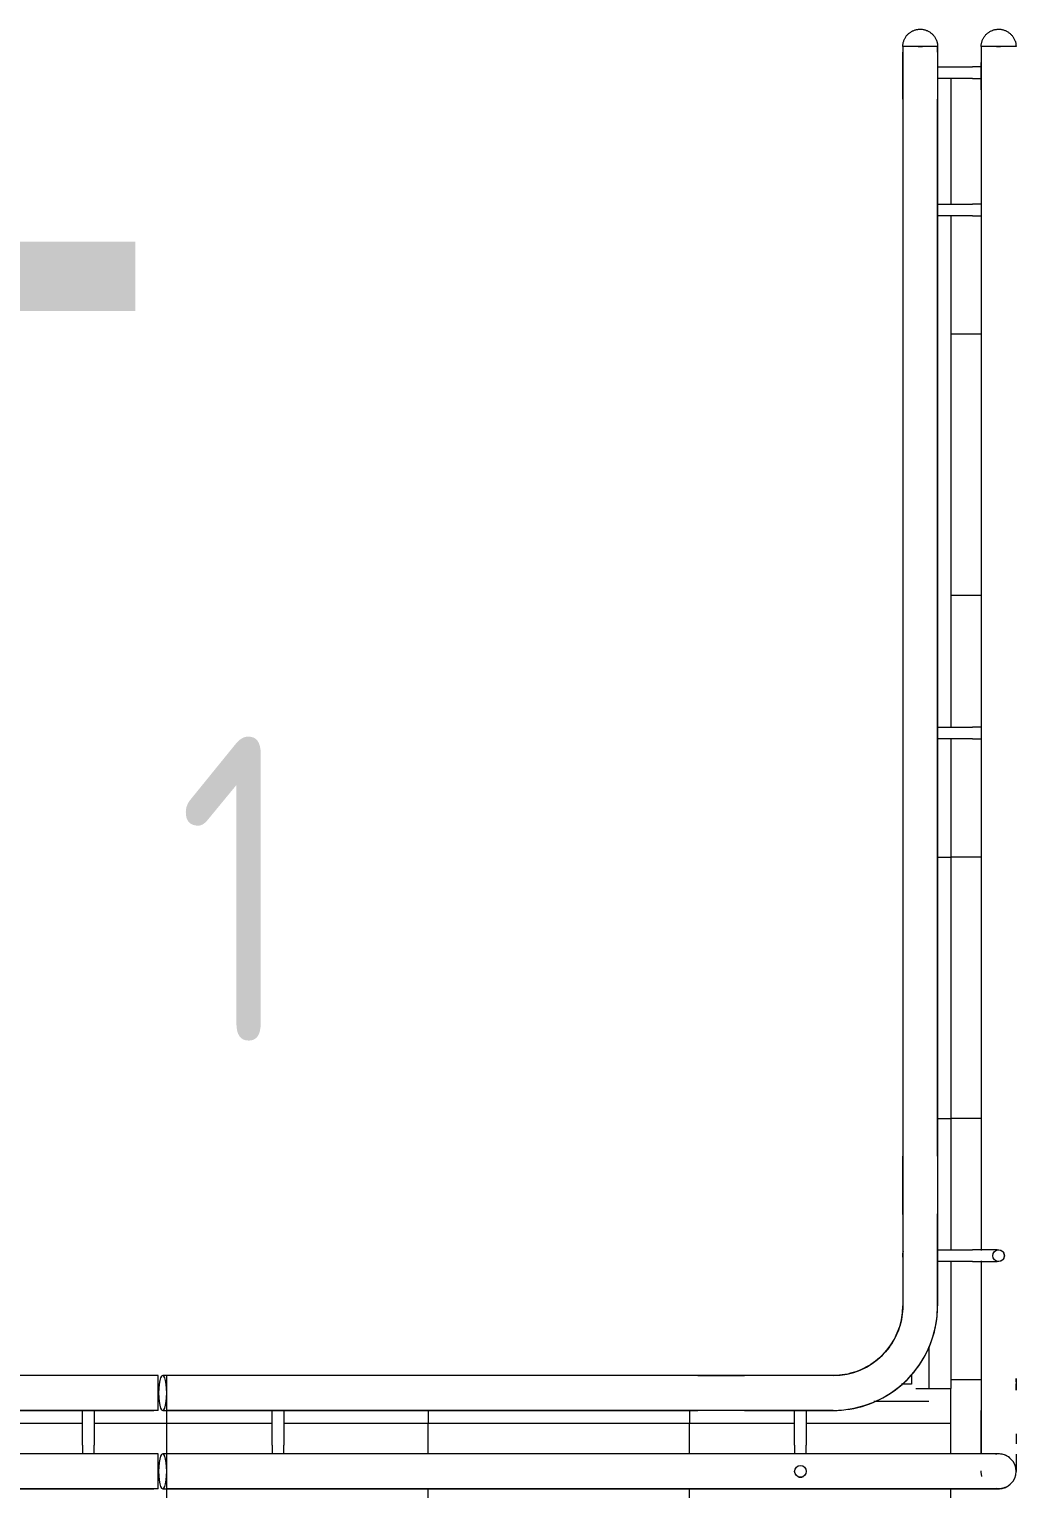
# Model space of a CAD drawing. Header units: millimetres. Extents: x -515342 to 330399, y -224905 to 507333.
# Drawn here: x -270776 to -269650, y -26731 to -25056 of the extents above; entities that cross this region are included whole.
import ezdxf

# ---------------------------------------------------------------- set-up
doc = ezdxf.new("R2010")
doc.units = ezdxf.units.MM
doc.layers.get('0').update_dxf_attribs({"lineweight": 0})
for name, color, linetype, lineweight in [('Лестницы', 7, 'Continuous', 0), ('Ограждение', 7, 'Continuous', 0), ('Разрезы', 7, 'Continuous', 0), ('Стены внутренние', 7, 'Continuous', 0)]:
    doc.layers.add(name, color=color, linetype=linetype, lineweight=lineweight)
doc.styles.add('GOST Common_3', font='', dxfattribs={"width": 0.8, "height": 350})
doc.styles.get('GOST Common_3').set_extended_font_data('GOST Common')

# ---------------------------------------------------------------- blocks, each defined once
blk = doc.blocks.new('Тип перил - Перила_Внутренний_-9728893-О_АР_П_1_0_000_План 1 этажа')
at = {"layer": 'Ограждение', "flags": 128}
for points in [[(106560, 8994.5), (106560, 8993.4), (106560, 8992.3), (106560, 8991.2), (106560, 8990)], [(106560, 8988.9), (106560, 8987.7), (106560, 8986.5), (106560, 8985.3), (106560, 8984.2), (106560, 8983), (106560, 8981.8), (106560, 8981)], [(106600, 8990.5), (106600, 8991.6), (106600, 8992.7), (106600, 8993.8), (106600, 8994.5)], [(106600, 8981), (106600, 8982.2), (106600, 8983.4), (106600, 8984.6), (106600, 8985.8), (106600, 8987), (106600, 8988.2)], [(106557.3, 7383.4), (106559.8, 7384.5), (106562.3, 7385.8), (106564.8, 7387.1), (106567.2, 7388.5), (106569.5, 7390.1), (106571.8, 7391.7), (106574, 7393.4), (106576.2, 7395.2), (106578.2, 7397.1), (106580.2, 7399.1), (106582.1, 7401.1), (106584, 7403.3), (106585.7, 7405.4), (106587.3, 7407.7), (106588.9, 7410), (106590.4, 7412.4), (106591.7, 7414.9), (106593, 7417.4), (106594.2, 7419.9), (106595.2, 7422.5), (106596.2, 7425.1), (106597.1, 7427.8), (106597.8, 7430.5), (106598.5, 7433.2), (106599, 7436), (106599.4, 7438.7), (106599.7, 7441.5), (106599.9, 7444.3), (106600, 7447.1)], [(104080, 7417.9), (104077.2, 7417.8), (104074.4, 7417.6), (104071.6, 7417.3), (104068.8, 7417), (104066.1, 7416.5), (104063.4, 7415.8), (104060.7, 7415.1), (104058, 7414.3), (104055.3, 7413.4), (104052.7, 7412.3), (104050.2, 7411.2), (104047.7, 7409.9), (104045.2, 7408.6), (104042.8, 7407.2), (104040.5, 7405.6), (104038.2, 7404), (104036, 7402.3), (104033.8, 7400.5), (104031.8, 7398.6), (104029.8, 7396.6), (104027.9, 7394.6), (104026, 7392.5), (104024.3, 7390.3), (104022.7, 7388), (104021.1, 7385.7), (104019.6, 7383.3), (104018.3, 7380.8), (104017, 7378.3), (104015.8, 7375.8), (104014.8, 7373.2), (104013.8, 7370.6), (104012.9, 7367.9), (104012.2, 7365.2), (104011.5, 7362.5), (104011, 7359.7), (104010.6, 7357), (104010.3, 7354.2), (104010.1, 7351.4), (104010, 7348.6)], [(104131, 7417.9), (104129.9, 7417.9), (104128.7, 7417.9), (104127.5, 7417.9), (104126.3, 7417.9), (104125.1, 7417.9), (104123.9, 7417.9), (104123.2, 7417.9)], [(104136.6, 7417.9), (104135.5, 7417.9), (104134.4, 7417.9), (104133.3, 7417.9), (104132.2, 7417.9)], [(104123.2, 7377.9), (104124.4, 7377.9), (104125.6, 7377.9), (104126.8, 7377.9), (104128, 7377.9)], [(106530, 7377.9), (106532.8, 7377.9), (106535.6, 7378.1), (106538.4, 7378.4), (106541.2, 7378.7), (106543.9, 7379.2), (106546.6, 7379.9), (106549.3, 7380.6), (106552, 7381.4), (106554.7, 7382.3), (106557.2, 7383.4)]]:
    blk.add_lwpolyline(points, dxfattribs=at)
blk = doc.blocks.new('Тип перил - Перила_Внутренний_-V79-О_АР_П_1_0_000_План 1 этажа')
at = {"layer": 'Ограждение'}
for p, q in [((106560, 8994.5), (106560, 8981)), ((106600, 8994.5), (106600, 8981)), ((104136.7, 7417.9), (104123.2, 7417.9)), ((104129, 7377.9), (104123.2, 7377.9))]:
    blk.add_line(p, q, dxfattribs=at)
for centre, start, end in [((106530, 7447.9), 320.2351, 0), ((106530, 7447.9), 270, 309.7649), ((104080, 7347.9), 90, 129.7649), ((104080, 7347.9), 140.2351, 180)]:
    blk.add_arc(centre, 30, start, end, dxfattribs=at)
blk = doc.blocks.new('Ограждение - АР_Ограждение_Балясина_D40 доп поручень 700_900-V80-О_АР_П_1_0_000_План 1 этажа')
at = {"layer": 'Ограждение'}
for p, q in [((-19.8, 6.7), (-60, 6.7)), ((-19.8, 6.7), (-60, 6.7)), ((-60, -6.7), (-20, -6.7)), ((-60, -6.7), (-20, -6.7))]:
    blk.add_line(p, q, dxfattribs=at)
at = {"layer": 'Ограждение', "flags": 128}
for points in [[(-69.7, 6.7), (-68.6, 6.7), (-67.4, 6.7), (-66.3, 6.7), (-65.1, 6.7), (-63.9, 6.7), (-62.7, 6.7), (-61.5, 6.7), (-60.3, 6.7), (-60, 6.7)], [(-69.7, 6.7), (-68.6, 6.7), (-67.4, 6.7), (-66.3, 6.7), (-65.1, 6.7), (-63.9, 6.7), (-62.7, 6.7), (-61.5, 6.7), (-60.3, 6.7), (-60, 6.7)], [(-60, -6.7), (-61.2, -6.7), (-62.4, -6.7), (-63.6, -6.7), (-64.8, -6.7), (-66, -6.7), (-67.1, -6.7), (-68.3, -6.7), (-69.4, -6.7)], [(-60, -6.7), (-61.2, -6.7), (-62.4, -6.7), (-63.6, -6.7), (-64.8, -6.7), (-66, -6.7), (-67.1, -6.7), (-68.3, -6.7), (-69.4, -6.7)]]:
    blk.add_lwpolyline(points, dxfattribs=at)
blk = doc.blocks.new('Ограждение - АР_Ограждение_Балясина_D40 доп поручень 700_900-10028975-О_АР_П_1_0_000_План 1 этажа')
at = {"layer": 'Ограждение'}
for p, q in [((-20, 6.7), (-60, 6.7)), ((-20, 6.7), (-60, 6.7)), ((-60, -6.7), (-20, -6.7)), ((-60, -6.7), (-20, -6.7))]:
    blk.add_line(p, q, dxfattribs=at)
at = {"layer": 'Ограждение', "flags": 128}
for points in [[(-69.7, 6.7), (-68.6, 6.7), (-67.4, 6.7), (-66.3, 6.7), (-65.1, 6.7), (-63.9, 6.7), (-62.7, 6.7), (-61.5, 6.7), (-60.3, 6.7), (-60, 6.7)], [(-69.7, 6.7), (-68.6, 6.7), (-67.4, 6.7), (-66.3, 6.7), (-65.1, 6.7), (-63.9, 6.7), (-62.7, 6.7), (-61.5, 6.7), (-60.3, 6.7), (-60, 6.7)], [(-60, -6.7), (-61.2, -6.7), (-62.4, -6.7), (-63.6, -6.7), (-64.8, -6.7), (-66, -6.7), (-67.1, -6.7), (-68.3, -6.7), (-69.4, -6.7)], [(-60, -6.7), (-61.2, -6.7), (-62.4, -6.7), (-63.6, -6.7), (-64.8, -6.7), (-66, -6.7), (-67.1, -6.7), (-68.3, -6.7), (-69.4, -6.7)]]:
    blk.add_lwpolyline(points, dxfattribs=at)
blk = doc.blocks.new('Ограждение - АР_Ограждение_Балясина_D40 доп поручень 700_900-10261104-О_АР_П_1_0_000_План 1 этажа')
at = {"layer": 'Ограждение'}
for p, q in [((-20, 6.7), (-60, 6.7)), ((-20, 6.7), (-60, 6.7)), ((-60, -6.7), (-20, -6.7)), ((-60, -6.7), (-20, -6.7))]:
    blk.add_line(p, q, dxfattribs=at)
at = {"layer": 'Ограждение', "flags": 128}
for points in [[(-96.7, 0), (-96.7, 0.3), (-96.6, 0.5), (-96.6, 0.8), (-96.6, 1.1), (-96.5, 1.3), (-96.5, 1.6), (-96.4, 1.8), (-96.3, 2.1), (-96.2, 2.3), (-96.1, 2.6), (-96, 2.8), (-95.9, 3.1), (-95.8, 3.3)], [(-96.7, 0), (-96.7, 0.3), (-96.6, 0.5), (-96.6, 0.8), (-96.6, 1.1), (-96.5, 1.3), (-96.5, 1.6), (-96.4, 1.8), (-96.3, 2.1), (-96.2, 2.3), (-96.1, 2.6), (-96, 2.8), (-95.9, 3.1), (-95.8, 3.3)], [(-88.5, 6.7), (-88.1, 6.7), (-87.6, 6.7), (-87.1, 6.7), (-86.6, 6.7), (-86, 6.7), (-85.4, 6.7), (-84.8, 6.7), (-84.1, 6.7), (-83.3, 6.7), (-82.6, 6.7), (-81.7, 6.7), (-80.9, 6.7), (-80, 6.7), (-79.1, 6.7), (-78.2, 6.7), (-77.2, 6.7), (-76.2, 6.7), (-75.2, 6.7), (-74.1, 6.7), (-73.1, 6.7), (-72, 6.7), (-70.9, 6.7), (-69.7, 6.7), (-68.6, 6.7), (-67.4, 6.7), (-66.3, 6.7), (-65.1, 6.7), (-63.9, 6.7), (-62.7, 6.7), (-61.5, 6.7), (-60.3, 6.7), (-60, 6.7)], [(-80.9, 6.7), (-80, 6.7), (-79.1, 6.7), (-78.2, 6.7), (-77.2, 6.7), (-76.2, 6.7), (-75.2, 6.7), (-74.1, 6.7), (-73.1, 6.7), (-72, 6.7), (-70.9, 6.7), (-69.7, 6.7), (-68.6, 6.7), (-67.4, 6.7), (-66.3, 6.7), (-65.1, 6.7), (-63.9, 6.7), (-62.7, 6.7), (-61.5, 6.7), (-60.3, 6.7), (-60, 6.7)], [(-95.9, -3.1), (-96, -2.9), (-96.1, -2.7), (-96.2, -2.4), (-96.3, -2.2), (-96.4, -1.9), (-96.5, -1.7), (-96.5, -1.4), (-96.6, -1.1), (-96.6, -0.9), (-96.6, -0.6), (-96.7, -0.3), (-96.7, -0.1), (-96.7, 0)], [(-95.9, -3.1), (-96, -2.9), (-96.1, -2.7), (-96.2, -2.4), (-96.3, -2.2), (-96.4, -1.9), (-96.5, -1.7), (-96.5, -1.4), (-96.6, -1.1), (-96.6, -0.9), (-96.6, -0.6), (-96.7, -0.3), (-96.7, -0.1), (-96.7, 0)], [(-60, -6.7), (-61.2, -6.7), (-62.4, -6.7), (-63.6, -6.7), (-64.8, -6.7), (-66, -6.7), (-67.1, -6.7), (-68.3, -6.7), (-69.4, -6.7), (-70.6, -6.7), (-71.7, -6.7), (-72.8, -6.7), (-73.9, -6.7), (-74.9, -6.7), (-75.9, -6.7), (-76.9, -6.7), (-77.9, -6.7), (-78.9, -6.7), (-79.8, -6.7), (-80.7, -6.7), (-81.5, -6.7), (-82.3, -6.7), (-83.1, -6.7), (-83.9, -6.7), (-84.6, -6.7), (-85.2, -6.7), (-85.9, -6.7), (-86.5, -6.7), (-87, -6.7), (-87.5, -6.7), (-88, -6.7), (-88.4, -6.7)], [(-60, -6.7), (-61.2, -6.7), (-62.4, -6.7), (-63.6, -6.7), (-64.8, -6.7), (-66, -6.7), (-67.1, -6.7), (-68.3, -6.7), (-69.4, -6.7), (-70.6, -6.7), (-71.7, -6.7), (-72.8, -6.7), (-73.9, -6.7), (-74.9, -6.7), (-75.9, -6.7), (-76.9, -6.7), (-77.9, -6.7), (-78.9, -6.7), (-79.8, -6.7), (-80.7, -6.7)]]:
    blk.add_lwpolyline(points, dxfattribs=at)
at = {"layer": 'Ограждение'}
for centre, radius, start, end in [((-90, 0), 6.67, 360, 180), ((-90, 0), 6.67, 79.0617, 180), ((-90, 0), 6.67, 30, 44.6692), ((0, 0), 20, 166.8162, 180), ((0, 0), 20, 360, 15), ((-90, 0), 6.67, 180, 360), ((-90, 0), 6.67, 180, 280.9383), ((0, 0), 20, 355.6322, 360)]:
    blk.add_arc(centre, radius, start, end, dxfattribs=at)
blk = doc.blocks.new('Ограждение - АР_Ограждение_Балясина_D40 доп поручень 700_900-10261106-О_АР_П_1_0_000_План 1 этажа')
at = {"layer": 'Ограждение'}
for p, q in [((-20, 6.7), (-60, 6.7)), ((-20, 6.7), (-60, 6.7)), ((-60, -6.7), (-20, -6.7)), ((-60, -6.7), (-20, -6.7))]:
    blk.add_line(p, q, dxfattribs=at)
at = {"layer": 'Ограждение', "flags": 128}
for points in [[(-96.7, 0), (-96.7, 0.3), (-96.6, 0.5), (-96.6, 0.8), (-96.6, 1.1), (-96.5, 1.3), (-96.5, 1.6), (-96.4, 1.8), (-96.3, 2.1), (-96.2, 2.3), (-96.1, 2.6), (-96, 2.8), (-95.9, 3.1), (-95.8, 3.3)], [(-95.9, -3.1), (-96, -2.9), (-96.1, -2.7), (-96.2, -2.4), (-96.3, -2.2), (-96.4, -1.9), (-96.5, -1.7), (-96.5, -1.4), (-96.6, -1.1), (-96.6, -0.9), (-96.6, -0.6), (-96.7, -0.3), (-96.7, -0.1), (-96.7, 0)], [(-88.5, 6.7), (-88.1, 6.7), (-87.6, 6.7)], [(-69.7, 6.7), (-68.6, 6.7), (-67.4, 6.7), (-66.3, 6.7), (-65.1, 6.7), (-63.9, 6.7), (-62.7, 6.7), (-61.5, 6.7), (-60.3, 6.7), (-60, 6.7)], [(-69.7, 6.7), (-68.6, 6.7), (-67.4, 6.7), (-66.3, 6.7), (-65.1, 6.7), (-63.9, 6.7), (-62.7, 6.7), (-61.5, 6.7), (-60.3, 6.7), (-60, 6.7)], [(-60, -6.7), (-61.2, -6.7), (-62.4, -6.7), (-63.6, -6.7), (-64.8, -6.7), (-66, -6.7), (-67.1, -6.7), (-68.3, -6.7), (-69.4, -6.7)], [(-60, -6.7), (-61.2, -6.7), (-62.4, -6.7), (-63.6, -6.7), (-64.8, -6.7), (-66, -6.7), (-67.1, -6.7), (-68.3, -6.7), (-69.4, -6.7)]]:
    blk.add_lwpolyline(points, dxfattribs=at)
at = {"layer": 'Ограждение'}
for start, end in [(360, 180), (180, 360)]:
    blk.add_arc((-90, 0), 6.67, start, end, dxfattribs=at)
blk = doc.blocks.new('Ограждение - Ограждение-9728925-О_АР_П_1_0_000_План 1 этажа')
at = {"layer": 'Ограждение'}
for p, q in [((105010, 9031.2), (105010, 8992.9)), ((104990, 8999.6), (104990, 8992.9)), ((104126.2, 8987.9), (104125, 8987.9)), ((104990, 8987.9), (104978.5, 8987.9)), ((104990, 8992.9), (104990, 8987.9)), ((105010, 8992.9), (105010, 8982.9)), ((104126.2, 8967.9), (104125, 8967.9)), ((105010, 8967.9), (104946.7, 8967.9))]:
    blk.add_line(p, q, dxfattribs=at)
at = {"extrusion": (0, 0, -1), "zscale": -1}
for name, p in [('Ограждение - АР_Ограждение_Балясина_D40 доп поручень 700_900-V80-О_АР_П_1_0_000_План 1 этажа', (-105000, 10492.9)), ('Ограждение - АР_Ограждение_Балясина_D40 доп поручень 700_900-10028975-О_АР_П_1_0_000_План 1 этажа', (-105000, 10335.4)), ('Ограждение - АР_Ограждение_Балясина_D40 доп поручень 700_900-10028975-О_АР_П_1_0_000_План 1 этажа', (-105000, 9735.4)), ('Ограждение - АР_Ограждение_Балясина_D40 доп поручень 700_900-10261104-О_АР_П_1_0_000_План 1 этажа', (-105000, 9135.4))]:
    blk.add_blockref(name, p, dxfattribs=at)
for name, p, rotation in [('Ограждение - АР_Ограждение_Балясина_D40 доп поручень 700_900-10028975-О_АР_П_1_0_000_План 1 этажа', (-104045, 8977.9), 89.9999999999998), ('Ограждение - АР_Ограждение_Балясина_D40 доп поручень 700_900-10028975-О_АР_П_1_0_000_План 1 этажа', (-104262.5, 8977.9), 90), ('Ограждение - АР_Ограждение_Балясина_D40 доп поручень 700_900-10261106-О_АР_П_1_0_000_План 1 этажа', (-104862.5, 8977.9), 90)]:
    blk.add_blockref(name, p, dxfattribs=dict(at, rotation=rotation))
blk = doc.blocks.new('Тип верхнего поручня - Верхний поручень_Внутренний_-9729062-О_АР_П_1_0_000_План 1 этажа')
at = {"layer": 'Ограждение'}
for p, q in [((104980, 10522.9), (104980, 10516.5)), ((104997.7, 10522.9), (105002.7, 10522.9)), ((105020, 10516.5), (105020, 10522.9)), ((104980, 10462.8), (104980, 9249.6)), ((105020, 9249.6), (105020, 10462.8)), ((104980, 9182.8), (104980, 9183.3)), ((104980, 9103.3), (104980, 9077.9)), ((105020, 9077.9), (105020, 9103.3)), ((104120.3, 8997.9), (102165, 8997.9)), ((104744.5, 8997.9), (104130.3, 8997.9)), ((104900, 8997.9), (104798.2, 8997.9)), ((102165, 8957.9), (104120.3, 8957.9)), ((104130.3, 8957.9), (104744.5, 8957.9)), ((104798.2, 8957.9), (104900, 8957.9))]:
    blk.add_line(p, q, dxfattribs=at)
at = {"layer": 'Ограждение', "flags": 128}
for points in [[(104980, 10462.8), (104980, 10467.1), (104980, 10471.5), (104980, 10476), (104980, 10480.6), (104980, 10485.2), (104980, 10489.8), (104980, 10494.5), (104980, 10499.3), (104980, 10504), (104980, 10508.8), (104980, 10513.6), (104980, 10516.5)], [(105020, 10516.5), (105020, 10511.7), (105020, 10506.9), (105020, 10502.1), (105020, 10497.3), (105020, 10492.6), (105020, 10487.9), (105020, 10483.3), (105020, 10478.7), (105020, 10474.2), (105020, 10469.7), (105020, 10465.3), (105020, 10462.8)], [(104980, 9183.3), (104980, 9183.3), (104980, 9183.6), (104980, 9184.1), (104980, 9184.8), (104980, 9185.6), (104980, 9186.7), (104980, 9187.9), (104980, 9189.3), (104980, 9190.9), (104980, 9192.7), (104980, 9194.7), (104980, 9196.8), (104980, 9199.1), (104980, 9201.6), (104980, 9204.2), (104980, 9207), (104980, 9209.9), (104980, 9213), (104980, 9216.3), (104980, 9219.6), (104980, 9223.2), (104980, 9226.8), (104980, 9230.6), (104980, 9234.4), (104980, 9238.4), (104980, 9242.5), (104980, 9246.7), (104980, 9249.6)], [(105020, 9249.6), (105020, 9245.3), (105020, 9241.2), (105020, 9237.1), (105020, 9233.2), (105020, 9229.3), (105020, 9225.6), (105020, 9222), (105020, 9218.5), (105020, 9215.2), (105020, 9212), (105020, 9209), (105020, 9206.1), (105020, 9203.3), (105020, 9200.8), (105020, 9198.4), (105020, 9196.1), (105020, 9194), (105020, 9192.1), (105020, 9190.4), (105020, 9188.9), (105020, 9187.5), (105020, 9186.3), (105020, 9185.3), (105020, 9184.5), (105020, 9183.9), (105020, 9183.5), (105020, 9183.3), (105020, 9183.3)], [(104980, 9183.3), (104980, 9183.2), (104980, 9183), (104980, 9182.7), (104980, 9182.2), (104980, 9181.7), (104980, 9181), (104980, 9180.1), (104980, 9179.2), (104980, 9178.1), (104980, 9176.9), (104980, 9175.6), (104980, 9174.2), (104980, 9172.7), (104980, 9171), (104980, 9169.3), (104980, 9167.4), (104980, 9165.5), (104980, 9163.4), (104980, 9161.2), (104980, 9159), (104980, 9156.6), (104980, 9154.2), (104980, 9151.7), (104980, 9149.1), (104980, 9146.5), (104980, 9143.7), (104980, 9141), (104980, 9138.1), (104980, 9135.2), (104980, 9132.2), (104980, 9129.2), (104980, 9126.2), (104980, 9123.1), (104980, 9120), (104980, 9116.8), (104980, 9113.7), (104980, 9110.5), (104980, 9107.3), (104980, 9104.1), (104980, 9103.3)], [(105020, 9183.3), (105020, 9182.5), (105019.9, 9181.7), (105019.9, 9180.9)], [(105020, 9103.3), (105020, 9106.5), (105020, 9109.6), (105020, 9112.8), (105020, 9116), (105020, 9119.1), (105020, 9122.3), (105020, 9125.4), (105020, 9128.4), (105020, 9131.4), (105020, 9134.4), (105020, 9137.3), (105020, 9140.2), (105020, 9143), (105020, 9145.7), (105020, 9148.4), (105020, 9151), (105020, 9153.6), (105020, 9156), (105020, 9158.4), (105020, 9160.6), (105020, 9162.8), (105020, 9164.9), (105020, 9166.9), (105020, 9168.8), (105020, 9170.6), (105020, 9172.2), (105020, 9173.8), (105020, 9175.3), (105020, 9176.6), (105020, 9177.8), (105020, 9178.9), (105020, 9179.9), (105020, 9180.7), (105020, 9181.5), (105020, 9182.1), (105020, 9182.6), (105020, 9182.9), (105020, 9183.1), (105020, 9183.2), (105020, 9183.3)], [(104900, 8957.9), (104904.8, 8957.9), (104909.6, 8958.2), (104914.4, 8958.7), (104919.1, 8959.4), (104923.8, 8960.2), (104928.5, 8961.3), (104933.2, 8962.5), (104937.7, 8963.9), (104942.3, 8965.5), (104946.7, 8967.3), (104951.1, 8969.3), (104955.4, 8971.4), (104959.6, 8973.7), (104963.7, 8976.2), (104967.8, 8978.8), (104971.7, 8981.6), (104975.5, 8984.5), (104979.1, 8987.6), (104982.7, 8990.9), (104986.1, 8994.2), (104989.4, 8997.8), (104992.5, 9001.4), (104995.5, 9005.2), (104998.3, 9009), (105001, 9013), (105003.5, 9017.1), (105005.8, 9021.3), (105008, 9025.6), (105010, 9029.9), (105011.8, 9034.4), (105013.5, 9038.9), (105015, 9043.4), (105016.2, 9048.1), (105017.3, 9052.7), (105018.3, 9057.5), (105019, 9062.2), (105019.5, 9067), (105019.8, 9071.8), (105020, 9076.6), (105020, 9077.9)], [(104980, 9077.9), (104979.9, 9074.7), (104979.7, 9071.5), (104979.4, 9068.3), (104979, 9065.1), (104978.4, 9062), (104977.7, 9058.8), (104976.9, 9055.7), (104975.9, 9052.7), (104974.9, 9049.7), (104973.7, 9046.7), (104972.4, 9043.8), (104971, 9040.9), (104969.4, 9038.1), (104967.8, 9035.4), (104966, 9032.7), (104964.2, 9030.1), (104962.2, 9027.5), (104960.1, 9025.1), (104958, 9022.7), (104955.7, 9020.5), (104953.4, 9018.3), (104951, 9016.2), (104948.5, 9014.2), (104945.9, 9012.3), (104943.2, 9010.5), (104940.5, 9008.9), (104937.7, 9007.3), (104934.9, 9005.8), (104931.9, 9004.5), (104929, 9003.3), (104926, 9002.2), (104922.9, 9001.2), (104919.9, 9000.4), (104916.7, 8999.6), (104913.6, 8999), (104910.4, 8998.5), (104907.3, 8998.2), (104904.1, 8998), (104900.9, 8997.9), (104900, 8997.9)], [(104130.3, 8997.9), (104129.1, 8997.2), (104127.9, 8995.2), (104126.9, 8992), (104126.2, 8987.9), (104125.7, 8983), (104125.6, 8977.9), (104125.7, 8972.7), (104126.2, 8967.9), (104126.9, 8963.7), (104127.9, 8960.5), (104129.1, 8958.5), (104130.3, 8957.9)], [(104130.3, 8957.9), (104131.5, 8958.5), (104132.6, 8960.5), (104133.6, 8963.7), (104134.4, 8967.9), (104134.8, 8972.7), (104135, 8977.9), (104134.8, 8983), (104134.4, 8987.9), (104133.6, 8992), (104132.6, 8995.2), (104131.5, 8997.2), (104130.3, 8997.9)], [(104744.5, 8997.9), (104748.9, 8997.9), (104753.3, 8997.9), (104757.8, 8997.9), (104762.3, 8997.9), (104766.9, 8997.9), (104771.6, 8997.9), (104776.3, 8997.9), (104781, 8997.9), (104785.8, 8997.9), (104790.6, 8997.9), (104795.4, 8997.9), (104798.2, 8997.9)], [(104125, 8980.2), (104125, 8977.9), (104125, 8975.5)], [(104798.2, 8957.9), (104793.4, 8957.9), (104788.6, 8957.9), (104783.8, 8957.9), (104779.1, 8957.9), (104774.4, 8957.9), (104769.7, 8957.9), (104765, 8957.9), (104760.5, 8957.9), (104755.9, 8957.9), (104751.5, 8957.9), (104747.1, 8957.9), (104744.5, 8957.9)]]:
    blk.add_lwpolyline(points, dxfattribs=at)
blk = doc.blocks.new('Тип верхнего поручня - АР_Ограждение_Ограничение_D40-V48-О_АР_П_1_0_000_План 1 этажа')
at = {"layer": 'Ограждение', "flags": 128}
for points in [[(0, 20), (0.8, 20), (1.6, 19.9), (2.4, 19.9), (3.2, 19.7), (4, 19.6), (4.8, 19.4), (5.5, 19.2), (6.3, 19), (7, 18.7), (7.8, 18.4), (8.5, 18.1), (9.2, 17.7), (9.9, 17.4), (10.6, 16.9), (11.3, 16.5), (11.9, 16), (12.6, 15.6), (13.2, 15), (13.8, 14.5), (14.3, 13.9), (14.9, 13.3), (15.4, 12.7), (15.9, 12.1), (16.4, 11.5), (16.8, 10.8), (17.2, 10.1), (17.6, 9.4), (18, 8.7), (18.3, 8), (18.6, 7.2), (18.9, 6.5), (19.2, 5.7), (19.4, 5), (19.6, 4.2), (19.7, 3.4), (19.8, 2.6), (19.9, 1.8), (20, 1), (20, 0.2), (20, 0)], [(20, 0), (20, -0.8), (19.9, -1.6), (19.9, -2.4), (19.7, -3.2), (19.6, -4), (19.4, -4.8), (19.2, -5.5), (19, -6.3), (18.7, -7), (18.4, -7.8), (18.1, -8.5), (17.7, -9.2), (17.4, -9.9), (16.9, -10.6), (16.5, -11.3), (16, -11.9), (15.6, -12.6), (15, -13.2), (14.5, -13.8), (13.9, -14.3), (13.3, -14.9), (12.7, -15.4), (12.1, -15.9), (11.5, -16.4), (10.8, -16.8), (10.1, -17.2), (9.4, -17.6), (8.7, -18), (8, -18.3), (7.2, -18.6), (6.5, -18.9), (5.7, -19.2), (5, -19.4), (4.2, -19.6), (3.4, -19.7), (2.6, -19.8), (1.8, -19.9), (1, -20), (0.2, -20), (0, -20)]]:
    blk.add_lwpolyline(points, dxfattribs=at)
blk = doc.blocks.new('Тип верхнего поручня - Верхний поручень_Внутренний_-V81-О_АР_П_1_0_000_План 1 этажа')
at = {"layer": 'Ограждение'}
for p, q in [((105020, 10522.9), (104980, 10522.9)), ((104980, 10522.9), (104980, 10516.5)), ((105020, 10522.9), (105020, 10516.5)), ((104980, 10516.5), (104980, 10471.7)), ((105020, 10516.5), (105020, 10471.7)), ((104980, 10471.7), (104980, 9258.5)), ((105020, 10471.7), (105020, 9258.5)), ((104980, 9258.5), (104980, 9203.3)), ((105020, 9258.5), (105020, 9203.3)), ((104980, 9203.3), (104980, 9103.3)), ((105020, 9203.3), (105020, 9103.3)), ((104980, 9103.3), (104980, 9077.9)), ((105020, 9103.3), (105020, 9077.9)), ((104125, 8997.9), (102134.9, 8997.9)), ((104125, 8957.9), (104125, 8997.9)), ((104135, 8957.9), (104135, 8997.9)), ((104753.5, 8997.9), (104135, 8997.9)), ((104798.2, 8997.9), (104753.5, 8997.9)), ((104900, 8997.9), (104798.2, 8997.9)), ((104125, 8957.9), (102134.9, 8957.9)), ((104753.5, 8957.9), (104135, 8957.9)), ((104798.2, 8957.9), (104753.5, 8957.9)), ((104900, 8957.9), (104798.2, 8957.9))]:
    blk.add_line(p, q, dxfattribs=at)
for radius in [80, 120]:
    blk.add_arc((104900, 9077.9), radius, 270, 0, dxfattribs=at)
blk = doc.blocks.new('Тип перил - Перила_Внутренний_-9729076-О_АР_П_1_0_000_План 1 этажа')
at = {"layer": 'Ограждение'}
for p, q in [((105070, 10522.9), (105070, 10504.7)), ((105087.7, 10522.9), (105092.3, 10522.9)), ((105070, 10473.4), (105070, 9141.4)), ((105070, 9129.3), (105070, 8994.5)), ((105070, 8981), (105070, 8957.9)), ((104120.3, 8907.9), (102165, 8907.9)), ((105073.4, 8907.9), (104130.3, 8907.9)), ((102165, 8867.9), (104120.3, 8867.9)), ((104130.3, 8867.9), (105073.4, 8867.9))]:
    blk.add_line(p, q, dxfattribs=at)
at = {"layer": 'Ограждение', "flags": 128}
for points in [[(105070, 10473.4), (105070, 10475.9), (105070, 10478.5), (105070, 10481.1), (105070, 10483.7), (105070, 10486.4), (105070, 10489.1), (105070, 10491.9), (105070, 10494.6), (105070, 10497.4), (105070, 10500.2), (105070, 10503), (105070, 10504.7)], [(105070, 8994.5), (105070, 8993.4), (105070, 8992.3), (105070, 8991.2), (105070, 8990), (105070, 8988.9), (105070, 8987.7), (105070, 8986.5), (105070, 8985.3), (105070, 8984.2), (105070, 8983), (105070, 8981.8), (105070, 8981)], [(105070, 8907.9), (105070, 8909.1), (105070, 8911.1), (105070, 8913.3), (105070, 8915.4), (105070, 8917.7), (105070, 8920), (105070, 8922.4), (105070, 8924.9), (105070, 8927.4), (105070, 8929.9), (105070, 8932.5), (105070, 8935.1), (105070, 8937.8), (105070, 8940.5), (105070, 8943.2), (105070, 8946), (105070, 8948.7), (105070, 8951.5), (105070, 8954.3), (105070, 8957.1), (105070, 8957.9)], [(104130.3, 8907.9), (104129.1, 8907.2), (104127.9, 8905.2), (104126.9, 8902), (104126.2, 8897.9), (104125.7, 8893), (104125.6, 8887.9), (104125.7, 8882.7), (104126.2, 8877.9), (104126.9, 8873.7), (104127.9, 8870.5), (104129.1, 8868.5), (104130.3, 8867.9)], [(104130.3, 8867.9), (104131.5, 8868.5), (104132.6, 8870.5), (104133.6, 8873.7), (104134.4, 8877.9), (104134.8, 8882.7), (104135, 8887.9), (104134.8, 8893), (104134.4, 8897.9), (104133.6, 8902), (104132.6, 8905.2), (104131.5, 8907.2), (104130.3, 8907.9)], [(105090, 8907.9), (105090, 8907.9), (105089.9, 8907.9), (105089.8, 8907.9), (105089.6, 8907.9), (105089.4, 8907.9), (105089.1, 8907.9), (105088.8, 8907.9), (105088.5, 8907.9), (105088.1, 8907.9), (105087.6, 8907.9), (105087.1, 8907.9), (105086.6, 8907.9), (105086, 8907.9), (105085.4, 8907.9), (105084.8, 8907.9), (105084.1, 8907.9), (105083.3, 8907.9), (105082.6, 8907.9), (105081.7, 8907.9), (105080.9, 8907.9), (105080, 8907.9), (105079.1, 8907.9), (105078.2, 8907.9), (105077.2, 8907.9), (105076.2, 8907.9), (105075.2, 8907.9), (105074.1, 8907.9), (105073.4, 8907.9)], [(104125, 8890.2), (104125, 8887.9), (104125, 8885.5)], [(105070, 8887.9), (105070, 8888.1), (105070, 8888.4)], [(105070.9, 8881.9), (105070.7, 8882.7), (105070.5, 8883.5), (105070.3, 8884.2), (105070.2, 8885), (105070.1, 8885.8), (105070, 8886.6), (105070, 8887.4)], [(105103.3, 8873), (105102.7, 8872.4), (105102.1, 8871.9), (105101.5, 8871.5), (105100.8, 8871), (105100.1, 8870.6), (105099.4, 8870.2), (105098.7, 8869.9), (105098, 8869.5), (105097.2, 8869.2), (105096.5, 8868.9), (105095.7, 8868.7), (105095, 8868.5), (105094.2, 8868.3), (105093.4, 8868.1), (105092.6, 8868), (105091.8, 8867.9), (105091, 8867.9), (105090.2, 8867.9), (105089.4, 8867.9), (105088.6, 8867.9), (105087.8, 8868), (105087, 8868.1)], [(105073.4, 8867.9), (105074.5, 8867.9), (105075.5, 8867.9), (105076.5, 8867.9), (105077.5, 8867.9), (105078.5, 8867.9), (105079.4, 8867.9), (105080.3, 8867.9), (105081.2, 8867.9), (105082, 8867.9), (105082.8, 8867.9), (105083.6, 8867.9), (105084.3, 8867.9), (105085, 8867.9), (105085.6, 8867.9), (105086.2, 8867.9), (105086.8, 8867.9), (105087.3, 8867.9), (105087.8, 8867.9), (105088.2, 8867.9), (105088.6, 8867.9), (105088.9, 8867.9), (105089.2, 8867.9), (105089.5, 8867.9), (105089.7, 8867.9), (105089.8, 8867.9), (105089.9, 8867.9), (105090, 8867.9), (105090, 8867.9)]]:
    blk.add_lwpolyline(points, dxfattribs=at)
at = {"layer": 'Ограждение'}
for start, end in [(96.6424, 100), (75, 99.3911), (90, 97.4211), (270, 90), (80, 83.356), (50.6063, 69.9672), (260, 263.356), (260.6089, 285), (262.5814, 270), (276.6424, 280), (293.3099, 306.6713)]:
    blk.add_arc((105090, 8887.9), 20, start, end, dxfattribs=at)
blk = doc.blocks.new('Тип перил - АР_Ограждение_Ограничение_D40-138916-О_АР_П_1_0_000_План 1 этажа')
at = {"layer": 'Ограждение', "flags": 128}
for points in [[(0, 20), (0.8, 20), (1.6, 19.9), (2.4, 19.9), (3.2, 19.7), (4, 19.6), (4.8, 19.4), (5.5, 19.2), (6.3, 19), (7, 18.7), (7.8, 18.4), (8.5, 18.1), (9.2, 17.7), (9.9, 17.4), (10.6, 16.9), (11.3, 16.5), (11.9, 16), (12.6, 15.6), (13.2, 15), (13.8, 14.5), (14.3, 13.9), (14.9, 13.3), (15.4, 12.7), (15.9, 12.1), (16.4, 11.5), (16.8, 10.8), (17.2, 10.1), (17.6, 9.4), (18, 8.7), (18.3, 8), (18.6, 7.2), (18.9, 6.5), (19.2, 5.7), (19.4, 5), (19.6, 4.2), (19.7, 3.4), (19.8, 2.6), (19.9, 1.8), (20, 1), (20, 0.2), (20, 0)], [(20, 0), (20, -0.8), (19.9, -1.6), (19.9, -2.4), (19.7, -3.2), (19.6, -4), (19.4, -4.8), (19.2, -5.5), (19, -6.3), (18.7, -7), (18.4, -7.8), (18.1, -8.5), (17.7, -9.2), (17.4, -9.9), (16.9, -10.6), (16.5, -11.3), (16, -11.9), (15.6, -12.6), (15, -13.2), (14.5, -13.8), (13.9, -14.3), (13.3, -14.9), (12.7, -15.4), (12.1, -15.9), (11.5, -16.4), (10.8, -16.8), (10.1, -17.2), (9.4, -17.6), (8.7, -18), (8, -18.3), (7.2, -18.6), (6.5, -18.9), (5.7, -19.2), (5, -19.4), (4.2, -19.6), (3.4, -19.7), (2.6, -19.8), (1.8, -19.9), (1, -20), (0.2, -20), (0, -20)]]:
    blk.add_lwpolyline(points, dxfattribs=at)
blk = doc.blocks.new('Тип перил - Перила_Внутренний_-V82-О_АР_П_1_0_000_План 1 этажа')
at = {"layer": 'Ограждение'}
for p, q in [((105110, 10522.9), (105070, 10522.9)), ((105070, 10522.9), (105070, 10504.7)), ((105070, 10504.7), (105070, 10482.3)), ((105070, 10482.3), (105070, 9141.4)), ((105070, 9129.3), (105070, 9003.4)), ((105070, 9003.4), (105070, 8981)), ((105070, 8981), (105070, 8937.9)), ((105070, 8937.9), (105070, 8907.9)), ((104125, 8907.9), (102134.9, 8907.9)), ((104125, 8867.9), (104125, 8907.9)), ((104135, 8867.9), (104135, 8907.9)), ((105062.4, 8907.9), (104135, 8907.9)), ((104125, 8867.9), (102134.9, 8867.9)), ((105062.4, 8867.9), (104135, 8867.9)), ((105090, 8867.9), (105062.4, 8867.9))]:
    blk.add_line(p, q, dxfattribs=at)
blk = doc.blocks.new('Тип перил - Перила_Внутренний_-9729090-О_АР_П_1_0_000_План 1 этажа')
at = {"layer": 'Ограждение'}
blk.add_line((105110, 8922.6), (105110, 8920.7), dxfattribs=at)
at = {"layer": 'Ограждение', "flags": 128}
for points in [[(105070, 8994.5), (105070, 8993.4), (105070, 8992.3), (105070, 8991.2), (105070, 8990)], [(105070, 8988.9), (105070, 8987.7), (105070, 8986.5), (105070, 8985.3), (105070, 8984.2), (105070, 8983), (105070, 8981.8), (105070, 8981)], [(105110, 8990.5), (105110, 8991.6), (105110, 8992.7), (105110, 8993.8), (105110, 8994.5)], [(105110, 8981), (105110, 8982.2), (105110, 8983.4), (105110, 8984.6), (105110, 8985.8), (105110, 8987), (105110, 8988.2)], [(105070, 8907.9), (105070, 8909.1), (105070, 8911.1), (105070, 8913.3), (105070, 8915.4), (105070, 8917.7), (105070, 8920), (105070, 8922.4), (105070, 8924.9), (105070, 8927.4), (105070, 8929.9), (105070, 8932.5), (105070, 8935.1), (105070, 8937.8)], [(105110, 8930.6), (105110, 8928), (105110, 8925.5), (105110, 8923.1)], [(104126.2, 8897.9), (104125.7, 8893), (104125.6, 8887.9), (104125.7, 8882.7)], [(105110, 8907.6), (105110, 8905.7), (105110, 8903.9), (105110, 8902.2), (105110, 8900.5), (105110, 8898.9), (105110, 8897.5), (105110, 8896.1), (105110, 8894.8), (105110, 8893.7), (105110, 8892.6), (105110, 8891.6), (105110, 8890.8), (105110, 8890)], [(105077.5, 8867.9), (105078.5, 8867.9), (105079.4, 8867.9), (105080.3, 8867.9), (105081.2, 8867.9), (105082, 8867.9), (105082.8, 8867.9), (105083.6, 8867.9), (105084.3, 8867.9), (105085, 8867.9), (105085.6, 8867.9), (105086.2, 8867.9), (105086.8, 8867.9), (105087.3, 8867.9), (105087.8, 8867.9), (105088.2, 8867.9)]]:
    blk.add_lwpolyline(points, dxfattribs=at)
at = {"layer": 'Ограждение'}
for start, end in [(6.644, 10), (350, 353.3576)]:
    blk.add_arc((105090, 8887.9), 20, start, end, dxfattribs=at)
blk = doc.blocks.new('Тип перил - Перила_Внутренний_-V83-О_АР_П_1_0_000_План 1 этажа')
at = {"layer": 'Ограждение'}
for p, q in [((105070, 8994.5), (105070, 8981)), ((105110, 8994.5), (105110, 8981)), ((105070, 8937.9), (105070, 8907.9)), ((105110, 8930.8), (105110, 8919.3)), ((105110, 8907.5), (105110, 8887.9)), ((105090, 8867.9), (105074.7, 8867.9))]:
    blk.add_line(p, q, dxfattribs=at)
blk = doc.blocks.new('СД_Люблино_Фасады_rvt-1-О_АР_П_1_0_000_План 1 этажа')
at = {"layer": 'Лестницы'}
for p, q in [((105035, 10486.3), (105035, 10341.9)), ((105035, 10328.8), (105035, 10192.9)), ((105035, 10192.9), (105035, 9892.9)), ((105070, 10192.9), (105035, 10192.9)), ((105070, 10192.9), (105035, 10192.9)), ((105035, 9892.9), (105035, 9741.9)), ((105070, 9892.9), (105035, 9892.9)), ((105070, 9892.9), (105035, 9892.9)), ((105035, 9728.8), (105035, 9592.9)), ((105070, 9592.9), (105035, 9592.9)), ((105070, 9592.9), (105035, 9592.9)), ((105070, 9292.9), (105035, 9292.9)), ((105070, 9292.9), (105035, 9292.9)), ((105035, 8992.9), (105035, 8982.9)), ((105070.4, 8992.9), (105035, 8992.9)), ((105070.4, 8992.9), (105035, 8992.9)), ((104038.5, 8942.9), (103451.5, 8942.9)), ((104135, 8942.9), (104051.5, 8942.9)), ((104135, 8907.9), (104135, 8942.9)), ((104135, 8907.9), (104135, 8942.9)), ((104435, 8907.9), (104435, 8942.9)), ((104435, 8907.9), (104435, 8942.9)), ((104735, 8907.9), (104735, 8942.9)), ((104735, 8907.9), (104735, 8942.9)), ((105035, 8907.9), (105035, 8942.9)), ((105035, 8907.9), (105035, 8942.9)), ((104135, 7417.5), (104135, 8867.9)), ((104135, 7417.5), (104135, 8867.9)), ((104435, 7417.9), (104435, 8867.9)), ((104435, 7417.9), (104435, 8867.9)), ((104735, 7417.9), (104735, 8867.9)), ((104735, 7417.9), (104735, 8867.9)), ((105035, 7417.9), (105035, 8867.9)), ((105035, 7417.9), (105035, 8867.9))]:
    blk.add_line(p, q, dxfattribs=at)
at = {"layer": 'Стены внутренние'}
for p, q in [((105020, 9592.9), (105035, 9592.9)), ((105035, 9592.9), (105035, 9292.9)), ((105020, 9292.9), (105035, 9292.9)), ((105035, 9292.9), (105035, 9141.9)), ((105035, 9128.8), (105035, 8992.9)), ((104995, 8982.9), (105035, 8982.9)), ((105035, 8942.9), (105035, 8982.9)), ((104135, 8942.9), (104135, 8957.9)), ((104435, 8957.9), (104435, 8942.9)), ((104735, 8957.9), (104735, 8942.9)), ((104038.5, 8942.9), (103451.5, 8942.9)), ((104135, 8942.9), (104051.5, 8942.9)), ((104256, 8942.9), (104135, 8942.9)), ((104435, 8942.9), (104269, 8942.9)), ((104735, 8942.9), (104435, 8942.9)), ((104856, 8942.9), (104735, 8942.9)), ((105035, 8942.9), (104869, 8942.9))]:
    blk.add_line(p, q, dxfattribs=at)
at = {"layer": 'Ограждение', "lineweight": 9, "rotation": 90}
for name, p in [('Тип верхнего поручня - АР_Ограждение_Ограничение_D40-V48-О_АР_П_1_0_000_План 1 этажа', (105000, 10522.9)), ('Тип перил - АР_Ограждение_Ограничение_D40-138916-О_АР_П_1_0_000_План 1 этажа', (105090, 10522.9))]:
    blk.add_blockref(name, p, dxfattribs=at)
at = {"layer": 'Ограждение', "lineweight": 9}
for name in ['Тип верхнего поручня - Верхний поручень_Внутренний_-9729062-О_АР_П_1_0_000_План 1 этажа', 'Тип верхнего поручня - Верхний поручень_Внутренний_-V81-О_АР_П_1_0_000_План 1 этажа', 'Тип перил - Перила_Внутренний_-9729076-О_АР_П_1_0_000_План 1 этажа', 'Тип перил - Перила_Внутренний_-V82-О_АР_П_1_0_000_План 1 этажа', 'Ограждение - Ограждение-9728925-О_АР_П_1_0_000_План 1 этажа', 'Тип перил - Перила_Внутренний_-9728893-О_АР_П_1_0_000_План 1 этажа', 'Тип перил - Перила_Внутренний_-V79-О_АР_П_1_0_000_План 1 этажа', 'Тип перил - Перила_Внутренний_-9729090-О_АР_П_1_0_000_План 1 этажа', 'Тип перил - Перила_Внутренний_-V83-О_АР_П_1_0_000_План 1 этажа']:
    blk.add_blockref(name, (0, 0), dxfattribs=at)
blk = doc.blocks.new('Разрез - Номер вида сзади_3_5 мм-64069-О_АР_П_1_0_000_План 1 этажа')
at = {"layer": 'Разрезы'}
for points in [[(9.798, 0.404), (9.798, -0.394), (-0.333, -0.394), (-0.333, 0.404)], [(2.176, -4.675), (3, 0), (3.824, -4.675)]]:
    blk.add_hatch(color=256, dxfattribs=at).paths.add_polyline_path(points)
at = {"layer": 'Разрезы', "lineweight": 20}
blk.add_line((3, -3), (3, -9.663), dxfattribs=at)

msp = doc.modelspace()

# ---------------------------------------------------------------- block references
msp.add_blockref('СД_Люблино_Фасады_rvt-1-О_АР_П_1_0_000_План 1 этажа', (-374753.1427, -35598.5295))
at = {"layer": 'Разрезы', "extrusion": (0, 0, -1), "xscale": 99.99999999999993, "yscale": 99.99999999999993, "zscale": 99.99999999999993}
msp.add_blockref('Разрез - Номер вида сзади_3_5 мм-64069-О_АР_П_1_0_000_План 1 этажа', (270687.4558, -25339.7463), dxfattribs=at)

# ---------------------------------------------------------------- texts
at = {"layer": 'Разрезы', "insert": (-270605.8569, -25867.4405), "char_height": 350, "width": 166.751, "attachment_point": 1, "style": 'GOST Common_3'}
msp.add_mtext('\\fGOST Common|b0|i0|c204|p34|;\\W.8;1', dxfattribs=at)

doc.saveas('drawing.dxf')
